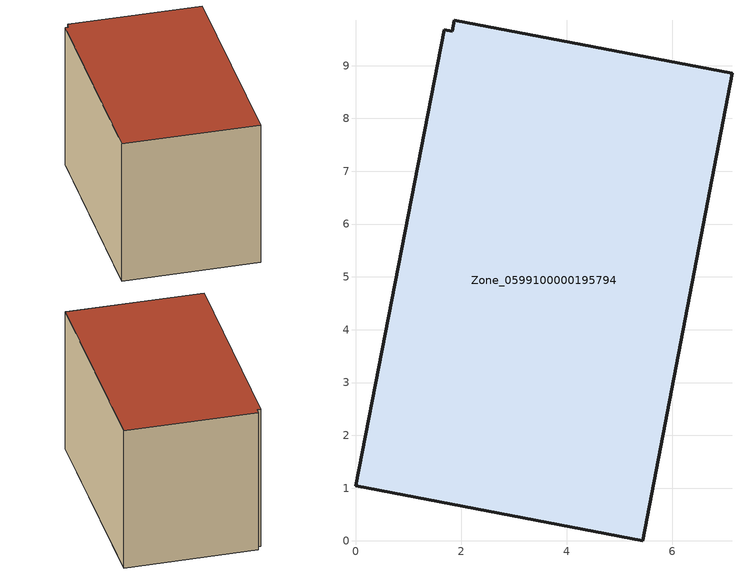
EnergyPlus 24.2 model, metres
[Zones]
Zone_0599100000195794
 floor ground (C_G): 1.87,9.86 7.13,8.85 5.44,0 0,1.04 1.68,9.68 1.83,9.65 z0
 wall outside (C_F): 5.44,0 7.13,8.85 1.87,9.86 1.83,9.65 1.68,9.68 0,1.04 5.44,0 z0:6.21
 roof outside (C_R): 7.13,8.85 1.87,9.86 1.83,9.65 1.68,9.68 0,1.04 5.44,0 z6.21
[BUILDING]
Pand.0599100000195794: North Axis=0; Terrain=City; Loads Convergence Tolerance Value=0.04; Temperature Convergence Tolerance Value=0.4; Solar Distribution=FullExterior; Maximum Number of Warmup Days=25; Minimum Number of Warmup Days=1
[Site:Location]
Rotterdam.The.Hague.AP_ZH_NLD Design_Conditions: Latitude=51.96; Longitude=4.45; Time Zone=1; Elevation=-4.5
[SITE:GROUNDTEMPERATURE:BUILDINGSURFACE]
18, 18, 18, 18, 18, 18, 18, 18, 18, 18, 18, 18
[MATERIAL] Thermal Absorptance=0.9; Solar Absorptance=0.7; Visible Absorptance=0.7
Name | Roughness | Thickness | Conductivity | Density | Specific Heat
G.TI.1946-1964 | MediumSmooth | 0.15 | 1 | 540 | 1210
F.TI.1946-1964 | Rough | 0.3 | 0.857143 | 1920 | 840
R.TI.1946-1964 | MediumRough | 0.2 | 0.277778 | 1500 | 1000
[CONSTRUCTION]
C_G: G.TI.1946-1964
C_F: F.TI.1946-1964
C_R: R.TI.1946-1964
[ZONE]
Zone_0599100000195794: Type=1; Multiplier=1; Ceiling Height=Autocalculate; Volume=Autocalculate; Floor Area=autocalculate; Part of Total Floor Area=Yes
[ZONEINFILTRATION:DESIGNFLOWRATE]
Infil_Zone_0599100000195794: Zone or ZoneList or Space or SpaceList=Zone_0599100000195794; Schedule=AlwaysOn; Design Flow Rate Calculation Method=Flow/Area; Flow Rate per Floor Area=0.003; Constant Term Coefficient=1; Temperature Term Coefficient=0; Velocity Term Coefficient=0; Velocity Squared Term Coefficient=0
[HVACTEMPLATE:ZONE:IDEALLOADSAIRSYSTEM]
Zone_0599100000195794: Maximum Heating Supply Air Temperature=50; Minimum Cooling Supply Air Temperature=13; Maximum Heating Supply Air Humidity Ratio=0.0156; Minimum Cooling Supply Air Humidity Ratio=0.0077; Heating Limit=NoLimit; Cooling Limit=NoLimit; Dehumidification Control Type=ConstantSensibleHeatRatio; Cooling Sensible Heat Ratio=0.7; Dehumidification Setpoint=60; Humidification Control Type=None; Humidification Setpoint=30; Outdoor Air Method=None; Outdoor Air Flow Rate per Person=0.00944; Outdoor Air Flow Rate per Zone Floor Area=0; Outdoor Air Flow Rate per Zone=0; Demand Controlled Ventilation Type=None; Outdoor Air Economizer Type=NoEconomizer; Heat Recovery Type=None; Sensible Heat Recovery Effectiveness=0.7; Latent Heat Recovery Effectiveness=0.65
[ZONECONTROL:THERMOSTAT]
ThermostatControl_Zone_0599100000195794: Zone or ZoneList=Zone_0599100000195794; Control Type Schedule=DualSetpointControlType; Control 1=Thermostat_Zone_0599100000195794; Temperature Difference Between Cutout And Setpoint=0
[THERMOSTATSETPOINT:DUALSETPOINT]
Thermostat_Zone_0599100000195794: Heating Setpoint Temperature Schedule=HeatingSetpoint_Zone_0599100000195794; Cooling Setpoint Temperature Schedule=CoolingSetpoint_Zone_0599100000195794
[SCHEDULE:COMPACT]
HeatingSetpoint_Zone_0599100000195794: Through: 12/31, For: AllDays, Until: 24:00, 21
CoolingSetpoint_Zone_0599100000195794: Through: 12/31, For: AllDays, Until: 24:00, 24
DualSetpointControlType: Through: 12/31, For: AllDays, Until: 24:00, 4
AlwaysOn: Through: 12/31, For: AllDays, Until: 24:00, 1
